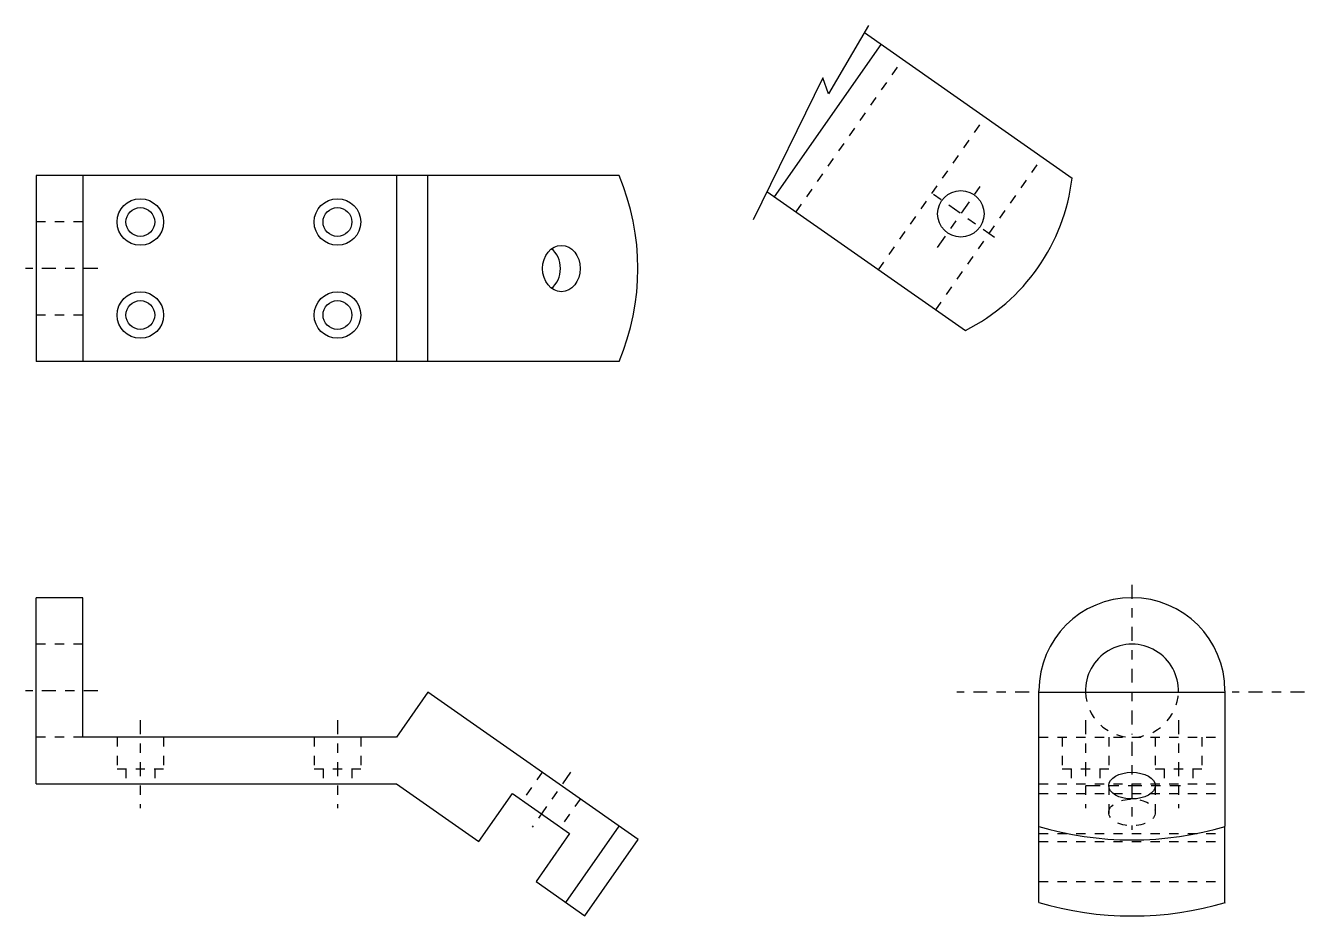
# Model space of a CAD drawing. Header units: inches. Extents: x -0.1 to 13.6, y -1.5 to 8.1.
import ezdxf

# ---------------------------------------------------------------- set-up
doc = ezdxf.new("R2010")
doc.units = ezdxf.units.IN
doc.header["$LTSCALE"] = 0.2
doc.header["$MEASUREMENT"] = 0
doc.linetypes.add('CENTER2', pattern=[1.125, 0.75, -0.125, 0.125, -0.125])
doc.linetypes.add('DASHED2', pattern=[0.375, 0.25, -0.125])
for name, color, linetype in [('2d', 2, 'Continuous'), ('cl', 1, 'CENTER2'), ('hidden', 1, 'DASHED2')]:
    doc.layers.add(name, color=color, linetype=linetype)

msp = doc.modelspace()

# ---------------------------------------------------------------- linework, layer by layer
at = {"layer": '2d'}
for p, q in [((8.908, 8.074), (11.142, 6.51)), ((7.942, 6.309), (9.089, 7.947)), ((0, 6.538, 0), (0, 4.538, 0)), ((6.27, 6.538, 0), (0, 6.538, 0)), ((7.859, 6.367), (9.995, 4.871)), ((6.27, 4.538, 0), (0, 4.538, 0)), ((0, 0), (0, 2)), ((0.5, 2), (0, 2)), ((0.5, 0.5), (0.5, 2)), ((4.214, 0.984), (3.875, 0.5)), ((6.474, -0.599), (4.214, 0.984)), ((10.786, -0.456, 0), (10.786, 1, 0)), ((10.786, 0.984, 0), (12.786, 0.984, 0)), ((12.786, 1, 0), (12.786, -0.456, 0)), ((3.875, 0.5), (0.5, 0.5)), ((0, 0), (3.875, 0)), ((3.875, 0), (4.762, -0.621)), ((4.762, -0.621), (5.124, -0.105)), ((5.124, -0.105), (5.738, -0.535)), ((5.738, -0.535), (5.377, -1.051)), ((5.696, -1.275), (6.27, -0.456)), ((10.786, -1.275, 0), (10.786, -0.456, 0)), ((12.786, -1.275, 0), (12.786, -0.456, 0)), ((5.901, -1.418), (6.474, -0.599)), ((5.377, -1.051), (5.901, -1.418))]:
    msp.add_line(p, q, dxfattribs=at)
for points in [[(8.952, 8.149), (8.521, 7.416), (8.46, 7.588), (7.71, 6.062)], [(0.5, 6.538), (0.5, 4.538)], [(3.875, 6.538), (3.875, 4.538)]]:
    msp.add_lwpolyline(points, dxfattribs=at)
at = {"layer": '2d', "elevation": 0}
msp.add_lwpolyline([(4.214, 4.538), (4.214, 6.538)], dxfattribs=at)
at = {"layer": '2d'}
for centre, radius in [((9.946, 6.126), 0.25), ((1.12, 6.038), 0.25), ((1.12, 6.038), 0.155), ((3.24, 6.038), 0.25), ((3.24, 6.038), 0.155), ((1.12, 5.038), 0.25), ((3.24, 5.038), 0.25), ((1.12, 5.038), 0.155), ((3.24, 5.038), 0.155)]:
    msp.add_circle(centre, radius, dxfattribs=at)
for centre, radius, start, end in [((3.899, 5.538, 0), 2.573, 337.1265, 22.8735), ((9.038, 6.763), 2.12, 296.8554, 353.1446), ((11.786, 1), 1, 0, 180), ((11.786, 1), 0.5, 358.1258, 181.8742)]:
    msp.add_arc(centre, radius, start, end, dxfattribs=at)
for centre, major_axis, ratio in [((5.649, 5.538), (0, 0.249), 0.812423), ((11.786, -0.02), (-0.25, 0), 0.573576)]:
    msp.add_ellipse(centre, major_axis=major_axis, ratio=ratio, dxfattribs=at)
for centre, major_axis, ratio, start_param, end_param in [((5.436, 5.538), (0, 0.249), 0.812423, 3.695216, 5.729561), ((11.786, 0.616, 0), (2.12, 0), 0.575096, 4.21971, 5.204991), ((11.788, -0.201, 0), (2.12, 0), 0.575096, 4.21971, 5.204991)]:
    msp.add_ellipse(centre, major_axis=major_axis, ratio=ratio, start_param=start_param, end_param=end_param, dxfattribs=at)
at = {"layer": 'cl'}
for p, q in [((9.693, 5.764), (10.2, 6.488)), ((10.308, 5.873), (9.584, 6.38)), ((0.662, 5.538, 0), (-0.114, 5.538, 0)), ((11.786, 2.137), (11.786, 0.528)), ((0.662, 1), (-0.114, 1)), ((10.68, 0.984, 0), (9.903, 0.984, 0)), ((13.641, 0.984, 0), (12.865, 0.984, 0)), ((1.12, 0.682), (1.12, -0.262)), ((3.24, 0.682), (3.24, -0.262)), ((11.286, 0.682), (11.286, -0.262)), ((12.286, 0.682), (12.286, -0.262)), ((11.786, 0.45), (11.786, -0.494)), ((5.748, 0.123), (5.335, -0.467)), ((11.294, -0.02), (12.31, -0.02))]:
    msp.add_line(p, q, dxfattribs=at)
at = {"layer": 'hidden'}
for p, q in [((8.174, 6.146), (9.321, 7.785)), ((9.061, 5.525), (10.209, 7.163)), ((9.676, 5.095), (10.823, 6.733)), ((0.5, 6.038, 0), (0, 6.038, 0)), ((0.5, 5.038, 0), (0, 5.038, 0)), ((0.5, 1.5), (0, 1.5)), ((0.5, 0.5), (0, 0.5)), ((0.87, 0.5), (0.87, 0.16)), ((1.37, 0.5), (1.37, 0.16)), ((2.99, 0.5), (2.99, 0.16)), ((3.49, 0.5), (3.49, 0.16)), ((10.786, 0.5), (12.786, 0.5)), ((11.036, 0.5), (11.036, 0.16)), ((11.536, 0.5), (11.536, 0.16)), ((12.036, 0.5), (12.036, 0.16)), ((12.536, 0.5), (12.536, 0.16)), ((0.87, 0.16), (1.37, 0.16)), ((0.965, 0.16), (0.965, 0)), ((1.275, 0.16), (1.275, 0)), ((2.99, 0.16), (3.49, 0.16)), ((3.085, 0.16), (3.085, 0)), ((3.395, 0.16), (3.395, 0)), ((11.036, 0.16), (11.536, 0.16)), ((11.131, 0.16), (11.131, 0)), ((11.441, 0.16), (11.441, 0)), ((12.036, 0.16), (12.536, 0.16)), ((12.131, 0.16), (12.131, 0)), ((12.441, 0.16), (12.441, 0)), ((5.442, 0.123), (5.23, -0.18)), ((10.786, 0), (12.786, 0)), ((10.786, -0.105), (12.786, -0.105)), ((11.536, -0.02), (11.536, -0.323)), ((12.036, -0.02), (12.036, -0.323)), ((5.852, -0.164), (5.64, -0.467)), ((10.786, -0.535), (12.786, -0.535)), ((10.786, -0.621), (12.786, -0.621)), ((10.786, -1.051), (12.786, -1.051))]:
    msp.add_line(p, q, dxfattribs=at)
msp.add_arc((11.786, 1), 0.5, 181.8742, 358.1258, dxfattribs=at)
msp.add_ellipse((11.786, -0.309, 0), major_axis=(-0.25, 0), ratio=0.573576, dxfattribs=at)

doc.saveas('drawing.dxf')
